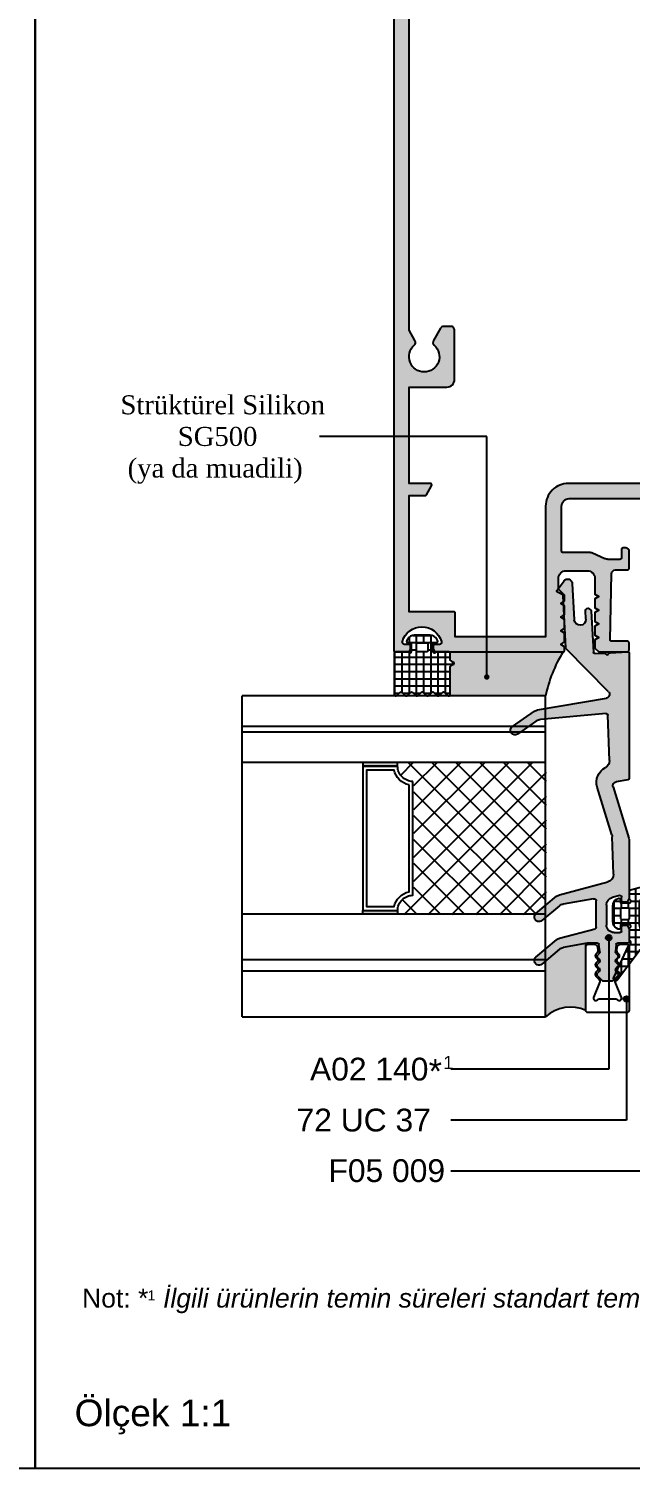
# Model space of a CAD drawing. Header units: millimetres. Extents: x -624 to 1947, y 11274 to 11571.
# Drawn here: x 809.6 to 888.9, y 11274.3 to 11464 of the extents above; entities that cross this region are included whole.
import ezdxf

# ---------------------------------------------------------------- set-up
doc = ezdxf.new("R2010")
doc.units = ezdxf.units.MM
for name, color, linetype in [('AKSESUAR', 7, 'Continuous'), ('Antet', 7, 'Continuous'), ('FITIL', 11, 'Continuous'), ('Layer1', 7, 'Continuous'), ('yazı_numara_k', 11, 'Continuous')]:
    doc.layers.add(name, color=color, linetype=linetype)
doc.styles.get("Standard").update_dxf_attribs({"font": 'arial.ttf'})

# ---------------------------------------------------------------- blocks, each defined once
blk = doc.blocks.new('CAM5V')
at = {"linetype": 'Continuous'}
for points in [[(941.47, -529.89), (941.47, -534.48), (940.97, -534.48), (940.97, -529.89)], [(941.47, -529.89), (941.47, -534.48), (940.97, -534.48), (940.97, -529.89)], [(941.47, -529.89), (941.47, -534.48), (940.97, -534.48), (940.97, -529.89)], [(960.47, -529.89), (960.47, -534.48), (960.97, -534.48), (960.97, -529.89)], [(960.47, -529.89), (960.47, -534.48), (960.97, -534.48), (960.97, -529.89)], [(960.47, -529.89), (960.47, -534.48), (960.97, -534.48), (960.97, -529.89)]]:
    blk.add_hatch(color=4, dxfattribs=at).paths.add_polyline_path(points)
at = {"color": 4}
for p, q in [((927.45, -513.99), (927.45, -553.99)), ((927.45, -513.99), (969.73, -513.99)), ((927.45, -513.99), (927.45, -553.99)), ((927.45, -513.99), (969.73, -513.99)), ((927.45, -513.99), (927.45, -553.99)), ((927.45, -513.99), (969.73, -513.99)), ((933.45, -553.99), (933.45, -513.99)), ((933.45, -553.99), (933.45, -513.99)), ((933.45, -553.99), (933.45, -513.99)), ((934.97, -553.99), (934.97, -513.99)), ((934.97, -553.99), (934.97, -513.99)), ((934.97, -553.99), (934.97, -513.99)), ((940.97, -553.99), (940.97, -513.99)), ((940.97, -553.99), (940.97, -513.99)), ((940.97, -553.99), (940.97, -513.99)), ((960.97, -553.99), (960.97, -513.99)), ((960.97, -553.99), (960.97, -513.99)), ((960.97, -553.99), (960.97, -513.99)), ((964.97, -553.99), (964.97, -513.99)), ((964.97, -553.99), (964.97, -513.99)), ((964.97, -553.99), (964.97, -513.99)), ((965.73, -553.99), (965.73, -513.99)), ((965.73, -553.99), (965.73, -513.99)), ((965.73, -553.99), (965.73, -513.99)), ((969.73, -553.99), (969.73, -513.99)), ((969.73, -553.99), (969.73, -513.99)), ((969.73, -553.99), (969.73, -513.99)), ((927.45, -553.99), (969.73, -553.99)), ((927.45, -553.99), (969.73, -553.99)), ((927.45, -553.99), (969.73, -553.99))]:
    blk.add_line(p, q, dxfattribs=at)
for points in [[(941.47, -529.89), (941.47, -534.48), (940.97, -534.48), (940.97, -529.89)], [(941.47, -529.89), (941.47, -534.48), (940.97, -534.48), (940.97, -529.89)], [(941.47, -529.89), (941.47, -534.48), (940.97, -534.48), (940.97, -529.89)], [(960.47, -529.89), (960.47, -534.49), (960.97, -534.49), (960.97, -529.89)], [(960.47, -529.89), (960.47, -534.48), (960.97, -534.48), (960.97, -529.89)], [(960.47, -529.89), (960.47, -534.49), (960.97, -534.49), (960.97, -529.89)], [(960.47, -529.89), (960.47, -534.48), (960.97, -534.48), (960.97, -529.89)], [(960.47, -529.89), (960.47, -534.49), (960.97, -534.49), (960.97, -529.89)], [(960.47, -529.89), (960.47, -534.48), (960.97, -534.48), (960.97, -529.89)]]:
    blk.add_lwpolyline(points, close=True, dxfattribs=at)
for points in [[(958.47, -536.49, -0.414214), (960.47, -534.49), (960.47, -529.89), (941.47, -529.89), (941.47, -534.49, -0.414214), (943.47, -536.49)], [(958.47, -536.49, -0.414214), (960.47, -534.49), (960.47, -529.89), (941.47, -529.89), (941.47, -534.49, -0.414214), (943.47, -536.49)], [(958.47, -536.49, -0.414214), (960.47, -534.49), (960.47, -529.89), (941.47, -529.89), (941.47, -534.49, -0.414214), (943.47, -536.49)], [(958.02, -535.99, -0.300614), (959.97, -534.04), (959.97, -530.39), (941.97, -530.39), (941.97, -534.04, -0.300614), (943.92, -535.99)], [(958.02, -535.99, -0.300614), (959.97, -534.04), (959.97, -530.39), (941.97, -530.39), (941.97, -534.04, -0.300614), (943.92, -535.99)], [(958.02, -535.99, -0.300614), (959.97, -534.04), (959.97, -530.39), (941.97, -530.39), (941.97, -534.04, -0.300614), (943.92, -535.99)]]:
    blk.add_lwpolyline(points, format="xyb", close=True, dxfattribs=at)
blk = doc.blocks.new('72UC37')
at = {"layer": 'Layer1', "color": 0, "linetype": 'Continuous', "ltscale": 10}
blk.add_lwpolyline([(1705.09, 11318.63), (1706, 11318.63), (1706.34, 11318.33), (1706.39, 11317.75, -0.221695), (1706.3, 11317.51), (1706.13, 11317.34, 0.414214), (1706.13, 11316.91), (1706.3, 11316.74, -0.414214), (1706.3, 11316.32), (1706.13, 11316.14, 0.414214), (1706.13, 11315.72), (1706.3, 11315.54, -0.414214), (1706.3, 11315.12), (1706.13, 11314.94, 0.198912), (1706.04, 11314.73), (1706.04, 11314.67), (1706.04, 11314.62, 0.198912), (1706.13, 11314.41), (1706.55, 11313.99, -0.298826), (1706.62, 11313.67), (1705.81, 11311.64, 0.837166), (1706.32, 11311.33, -0.213422), (1706.54, 11311.43), (1707.64, 11311.43), (1708.75, 11311.43, -0.213422), (1708.97, 11311.33, 0.837166), (1709.47, 11311.64), (1708.67, 11313.67, -0.298826), (1708.74, 11313.99), (1709.15, 11314.41, 0.198912), (1709.24, 11314.62), (1709.24, 11314.67), (1709.24, 11314.73, 0.198912), (1709.15, 11314.94), (1708.98, 11315.12, -0.414214), (1708.98, 11315.54), (1709.15, 11315.72, 0.414214), (1709.15, 11316.14), (1708.98, 11316.32, -0.414214), (1708.98, 11316.74), (1709.15, 11316.91, 0.414214), (1709.15, 11317.34), (1708.98, 11317.51, -0.221695), (1708.89, 11317.75), (1708.94, 11318.33), (1709.28, 11318.63), (1710.19, 11318.63, -0.414214), (1710.49, 11318.33), (1710.49, 11309.93, -0.414214), (1710.19, 11309.63), (1707.64, 11309.63), (1705.09, 11309.63, -0.414214), (1704.79, 11309.93), (1704.79, 11318.33, -0.414214)], format="xyb", close=True, dxfattribs=at)
blk = doc.blocks.new('A02140')
blk.add_hatch(color=1).paths.add_polyline_path([(1229.32, 10846.43), (1229.32, 10862.9, 0.36397), (1229.15, 10863.09), (1227.59, 10863.37, -0.450467), (1227.2, 10864.01), (1229.27, 10870.8, 0.074313), (1229.32, 10871.09), (1229.32, 10878.69, 0.131652), (1229.29, 10878.79), (1229.09, 10879.13, 0.267949), (1228.92, 10879.23), (1228.52, 10879.23, 0.414214), (1228.32, 10879.03), (1228.32, 10878.55, -0.486696), (1228.07, 10878.36), (1227.08, 10878.6, -0.345265), (1226.32, 10879.57), (1226.32, 10882.23, -0.414214), (1227.32, 10883.23), (1228.12, 10883.23, -0.414214), (1228.32, 10883.03), (1228.32, 10882.43, 0.414214), (1228.52, 10882.23), (1228.92, 10882.23, 0.267949), (1229.09, 10882.33), (1229.29, 10882.68, 0.131652), (1229.32, 10882.78), (1229.32, 10884.43, 0.414214), (1229.12, 10884.63), (1227.79, 10884.63, -0.388879), (1227.59, 10884.81), (1227.51, 10885.74, -0.221695), (1227.6, 10885.98), (1227.77, 10886.15, 0.414214), (1227.77, 10886.58), (1227.61, 10886.74, -0.414214), (1227.61, 10887.16), (1227.79, 10887.34, 0.414214), (1227.79, 10887.76), (1227.61, 10887.94, -0.414214), (1227.61, 10888.36), (1227.79, 10888.54, 0.414214), (1227.79, 10888.96), (1227.2, 10889.55, 0.197461), (1226.99, 10889.64), (1225.97, 10889.64, 0.197461), (1225.76, 10889.55), (1225.17, 10888.96, 0.414214), (1225.17, 10888.54), (1225.35, 10888.36, -0.414214), (1225.35, 10887.94), (1225.17, 10887.76, 0.414214), (1225.17, 10887.34), (1225.35, 10887.16, -0.414214), (1225.35, 10886.74), (1225.18, 10886.58, 0.414214), (1225.18, 10886.15), (1225.36, 10885.98, -0.221695), (1225.45, 10885.74), (1225.33, 10884.81, -0.387272), (1225.13, 10884.63), (1223.83, 10884.63, -0.043661), (1223.8, 10884.63), (1220.6, 10885.2, -0.131652), (1220.14, 10885.42), (1217.8, 10887.38, 1), (1217.02, 10886.46), (1219.75, 10884.17, 0.109518), (1220.13, 10883.97), (1224.83, 10882.72, -0.339454), (1224.98, 10882.52), (1224.98, 10879.06, -0.466308), (1224.62, 10878.76), (1220.61, 10879.47, -0.131652), (1220.14, 10879.69), (1217.8, 10881.65, 1), (1217.03, 10880.73), (1219.76, 10878.45, 0.109518), (1220.14, 10878.25), (1226.5, 10876.54, -0.349216), (1227.24, 10875.54), (1227.07, 10870.59, -0.065543), (1227.02, 10870.33), (1225.11, 10864.07, 0.359628), (1226.18, 10861.48, -0.287312), (1226.72, 10860.56), (1226.51, 10854.57, -0.429634), (1226.29, 10854.38), (1217.61, 10855.14, -0.131652), (1217.12, 10855.32), (1214.62, 10857.07, 1), (1213.93, 10856.09), (1216.84, 10854.05, 0.109518), (1217.24, 10853.88), (1226.32, 10852.33, -0.606617), (1226.59, 10851.49), (1221.03, 10845.85, 0.183818), (1220.97, 10845.72), (1220.61, 10838.87, -0.267949), (1220.5, 10838.7), (1219.88, 10838.39, 0.466308), (1219.81, 10838.09), (1220.73, 10836.88, 0.700208), (1221.82, 10837.21), (1222.08, 10842, -1), (1223.62, 10841.92), (1223.56, 10840.81, 0.668179), (1224.06, 10840.57), (1224.25, 10840.74, 0.198912), (1224.32, 10840.88), (1224.6, 10846.27, -0.414214), (1224.81, 10846.46), (1226.03, 10846.4, 0.198912), (1226.17, 10846.45), (1226.43, 10846.68), (1226.65, 10846.42, 0.198912), (1226.79, 10846.36), (1229.11, 10846.23, 0.429634)])
at = {"color": 1}
for p, q in [((1225.17, 10888.96), (1225.76, 10889.55)), ((1226.99, 10889.64), (1225.97, 10889.64)), ((1227.79, 10888.96), (1227.2, 10889.55)), ((1220.14, 10885.42), (1217.8, 10887.38)), ((1225.35, 10888.36), (1225.17, 10888.54)), ((1225.17, 10887.76), (1225.35, 10887.94)), ((1225.35, 10887.16), (1225.17, 10887.34)), ((1227.61, 10888.36), (1227.79, 10888.54)), ((1227.79, 10887.76), (1227.61, 10887.94)), ((1227.61, 10887.16), (1227.79, 10887.34)), ((1217.02, 10886.46), (1219.75, 10884.17)), ((1223.8, 10884.63), (1220.6, 10885.2)), ((1225.18, 10886.58), (1225.35, 10886.74)), ((1225.36, 10885.98), (1225.18, 10886.15)), ((1225.45, 10885.74), (1225.33, 10884.81)), ((1227.59, 10884.81), (1227.51, 10885.74)), ((1227.6, 10885.98), (1227.77, 10886.15)), ((1227.77, 10886.58), (1227.61, 10886.74)), ((1220.13, 10883.97), (1224.83, 10882.72)), ((1225.13, 10884.63), (1223.83, 10884.63)), ((1227.32, 10883.23), (1228.12, 10883.23)), ((1229.12, 10884.63), (1227.79, 10884.63)), ((1229.32, 10882.78), (1229.32, 10884.43)), ((1220.14, 10879.69), (1217.8, 10881.65)), ((1224.98, 10882.52), (1224.98, 10879.06)), ((1226.32, 10879.57), (1226.32, 10882.23)), ((1228.32, 10883.03), (1228.32, 10882.43)), ((1228.52, 10882.23), (1228.92, 10882.23)), ((1229.09, 10882.33), (1229.29, 10882.68)), ((1217.03, 10880.73), (1219.76, 10878.45)), ((1224.62, 10878.76), (1220.61, 10879.47)), ((1220.14, 10878.25), (1226.5, 10876.54)), ((1228.07, 10878.36), (1227.08, 10878.6)), ((1228.32, 10879.03), (1228.32, 10878.55)), ((1228.92, 10879.23), (1228.52, 10879.23)), ((1229.29, 10878.79), (1229.09, 10879.13)), ((1229.32, 10871.09), (1229.32, 10878.69)), ((1227.24, 10875.54), (1227.07, 10870.59)), ((1227.02, 10870.33), (1225.11, 10864.07)), ((1227.2, 10864.01), (1229.27, 10870.8)), ((1229.15, 10863.09), (1227.59, 10863.37)), ((1229.32, 10846.43), (1229.32, 10862.9)), ((1226.72, 10860.56), (1226.51, 10854.57)), ((1217.12, 10855.32), (1214.62, 10857.07)), ((1213.93, 10856.09), (1216.84, 10854.05)), ((1226.29, 10854.38), (1217.61, 10855.14)), ((1217.24, 10853.88), (1226.32, 10852.33)), ((1226.59, 10851.49), (1221.03, 10845.85)), ((1220.97, 10845.72), (1220.61, 10838.87)), ((1224.32, 10840.88), (1224.6, 10846.27)), ((1224.81, 10846.46), (1226.03, 10846.4)), ((1226.17, 10846.45), (1226.43, 10846.68)), ((1226.43, 10846.68), (1226.65, 10846.42)), ((1226.79, 10846.36), (1229.11, 10846.23)), ((1221.82, 10837.21), (1222.08, 10842)), ((1223.62, 10841.92), (1223.56, 10840.81)), ((1224.06, 10840.57), (1224.25, 10840.74)), ((1219.81, 10838.09), (1220.73, 10836.88)), ((1220.5, 10838.7), (1219.88, 10838.39))]:
    blk.add_line(p, q, dxfattribs=at)
for centre, radius, start, end in [((1225.38, 10888.75), 0.3, 135, 225), ((1225.97, 10889.34), 0.3, 90.3201, 135), ((1226.99, 10889.34), 0.3, 45, 89.6799), ((1227.58, 10888.75), 0.3, 315, 45), ((1217.41, 10886.92), 0.6, 50, 230), ((1225.38, 10887.55), 0.3, 135, 225), ((1225.13, 10888.15), 0.3, 315, 45), ((1225.13, 10886.95), 0.3, 315, 45), ((1227.82, 10888.15), 0.3, 135, 225), ((1227.82, 10886.95), 0.3, 135, 225), ((1227.58, 10887.55), 0.3, 315, 45), ((1220.78, 10886.18), 1, 230, 260), ((1225.4, 10886.37), 0.3, 135, 225), ((1225.15, 10885.77), 0.3, 355, 45), ((1227.81, 10885.77), 0.3, 135, 185), ((1227.56, 10886.37), 0.3, 315, 45), ((1220.39, 10884.94), 1, 230, 255), ((1223.83, 10884.83), 0.2, 260, 270), ((1225.13, 10884.83), 0.196, 270, 354.6799), ((1227.32, 10882.23), 1, 90, 180), ((1227.79, 10884.83), 0.2, 185, 270), ((1228.12, 10883.03), 0.2, 0, 90), ((1229.12, 10884.43), 0.2, 0, 90), ((1217.42, 10881.19), 0.6, 50, 230), ((1224.78, 10882.52), 0.2, 0, 75), ((1228.52, 10882.43), 0.2, 180, 270), ((1228.92, 10882.43), 0.2, 270, 330), ((1229.12, 10882.78), 0.2, 330, 0), ((1220.78, 10880.45), 1, 230, 260), ((1227.32, 10879.57), 1, 180, 256.1921), ((1220.4, 10879.21), 1, 230, 255), ((1224.68, 10879.06), 0.3, 260, 0), ((1228.12, 10878.55), 0.2, 256.1921, 0), ((1228.52, 10879.03), 0.2, 90, 180), ((1228.92, 10879.03), 0.2, 30, 90), ((1229.12, 10878.69), 0.2, 0, 30), ((1226.24, 10875.58), 1, 358, 75), ((1226.07, 10870.62), 1, 343, 358), ((1228.32, 10871.09), 1, 343, 0), ((1227.21, 10863.43), 2.2, 163, 242.1201), ((1227.68, 10863.86), 0.5, 163, 260), ((1229.12, 10862.9), 0.2, 0, 80), ((1225.72, 10860.6), 1, 358, 62.1201), ((1214.27, 10856.58), 0.6, 55, 235), ((1217.69, 10856.14), 1, 235, 265), ((1217.42, 10854.87), 1, 235, 260), ((1226.31, 10854.58), 0.2, 265, 358), ((1226.24, 10851.84), 0.5, 315.3371, 80.3039), ((1221.17, 10845.71), 0.2, 135.3371, 177), ((1224.8, 10846.26), 0.2, 87, 177), ((1226.04, 10846.6), 0.2, 267, 312), ((1226.8, 10846.56), 0.2, 222, 267), ((1229.12, 10846.43), 0.2, 267, 0), ((1222.85, 10841.96), 0.773, 357, 177), ((1223.86, 10840.79), 0.3, 177, 312), ((1224.12, 10840.89), 0.2, 312, 357), ((1219.97, 10838.21), 0.2, 117, 217), ((1220.41, 10838.88), 0.2, 297, 357), ((1221.21, 10837.25), 0.611, 217, 357)]:
    blk.add_arc(centre, radius, start, end, dxfattribs=at)
blk = doc.blocks.new('F05009')
at = {"layer": 'FITIL'}
h = blk.add_hatch(dxfattribs=at)
h.set_pattern_fill('NET', color=256, scale=0.3, style=0)
h.paths.add_polyline_path([(-531.95, 11339.95), (-527.88, 11341.04, -0.414214), (-526.17, 11340.05), (-525.66, 11338.17, -0.414214), (-525.95, 11337.68), (-526.24, 11337.61, -0.414214), (-526.73, 11337.89), (-527.2, 11339.67, 0.414214), (-527.45, 11339.81), (-530.21, 11339.07, 0.339454), (-530.95, 11338.11), (-530.95, 11335.29, 0.39896), (-530, 11334.29), (-526.03, 11334.08, -0.900404), (-525.99, 11333.29), (-529.54, 11332.73, 0.194002), (-530.83, 11331.96), (-533.81, 11328.01, -0.898151), (-534.32, 11328.32), (-532.43, 11332.41, -0.202229), (-532.32, 11332.51, 0.56776), (-532.18, 11333.19, -0.211717), (-532.25, 11333.34), (-532.25, 11334.75, -0.267949), (-532.15, 11334.92, 0.767327), (-532.25, 11335.29), (-533.45, 11335.29), (-533.45, 11334.89, -0.57735), (-533.75, 11334.72), (-533.95, 11334.83, -0.267949), (-534.45, 11335.7), (-534.45, 11337.78, -0.267949), (-533.95, 11338.65), (-533.75, 11338.76, -0.57735), (-533.45, 11338.59), (-533.45, 11338.19), (-532.25, 11338.19, 0.767327), (-532.15, 11338.56, -0.267949), (-532.25, 11338.74), (-532.25, 11339.57, -0.339454)])
h.paths.add_polyline_path([(-533.25, 11335.99), (-532.45, 11335.99, 0.414214), (-532.25, 11336.19), (-532.25, 11337.29, 0.414214), (-532.45, 11337.49), (-533.25, 11337.49, 0.414214), (-533.45, 11337.29), (-533.45, 11336.19, 0.414214)], flags=16)
at = {"layer": 'FITIL', "flags": 128}
for points in [[(-531.95, 11339.95), (-527.88, 11341.04, -0.414214), (-526.17, 11340.05), (-525.66, 11338.17, -0.414214), (-525.95, 11337.68), (-526.24, 11337.61, -0.414214), (-526.73, 11337.89), (-527.2, 11339.67, 0.414214), (-527.45, 11339.81), (-530.21, 11339.07, 0.339454), (-530.95, 11338.11), (-530.95, 11335.29, 0.39896), (-530, 11334.29), (-526.03, 11334.08, -0.900404), (-525.99, 11333.29), (-529.54, 11332.73, 0.194002), (-530.83, 11331.96), (-533.81, 11328.01, -0.898151), (-534.32, 11328.32), (-532.43, 11332.41, -0.202229), (-532.32, 11332.51, 0.56776), (-532.18, 11333.19, -0.211717), (-532.25, 11333.34), (-532.25, 11334.75, -0.267949), (-532.15, 11334.92, 0.767327), (-532.25, 11335.29), (-533.45, 11335.29), (-533.45, 11334.89, -0.57735), (-533.75, 11334.72), (-533.95, 11334.83, -0.267949), (-534.45, 11335.7), (-534.45, 11337.78, -0.267949), (-533.95, 11338.65), (-533.75, 11338.76, -0.57735), (-533.45, 11338.59), (-533.45, 11338.19), (-532.25, 11338.19, 0.767327), (-532.15, 11338.56, -0.267949), (-532.25, 11338.74), (-532.25, 11339.57, -0.339454)], [(-533.25, 11335.99), (-532.45, 11335.99, 0.414214), (-532.25, 11336.19), (-532.25, 11337.29, 0.414214), (-532.45, 11337.49), (-533.25, 11337.49, 0.414214), (-533.45, 11337.29), (-533.45, 11336.19, 0.414214)]]:
    blk.add_lwpolyline(points, format="xyb", close=True, dxfattribs=at)

msp = doc.modelspace()

# ---------------------------------------------------------------- hatches: boundary and pattern name
h = msp.add_hatch(color=7)
h.set_gradient(color1=(255, 255, 255), one_color=1)
h.paths.add_polyline_path([(880.045, 11381.862), (864.945, 11381.862, -0.4142136), (865.145, 11381.662), (865.145, 11380.766), (865.545, 11380.535, -0.5773503), (865.545, 11380.189), (865.145, 11379.958), (865.145, 11376.262, -0.4142136), (864.945, 11376.062), (877.745, 11376.062, -0.090493)])
for points in [[(865.145, 11381.862), (865.145, 11380.766), (865.545, 11380.535, -0.5773503), (865.545, 11380.189), (865.145, 11379.958), (865.145, 11376.062), (877.745, 11376.062, -0.090493), (880.045, 11381.862)], [(883.046, 11334.634), (883.046, 11343.034), (883.046, 11343.441), (880.046, 11342.912, 0.1316525), (879.577, 11342.693), (877.745, 11341.156), (877.745, 11339.782), (877.745, 11333.782, -0.295121)]]:
    msp.add_hatch(color=7).paths.add_polyline_path(points)
h = msp.add_hatch()
h.set_pattern_fill('ANSI37', color=256, scale=0.7, style=0)
h.set_pattern_definition([(45, (-373.6988, -1354.6916), (-1.57154482, 1.57154482), []), (135, (-373.6988, -1354.6916), (-1.57154482, -1.57154482), [])])
h.paths.add_polyline_path([(877.869, 11367.261), (877.869, 11349.433, 0.0869389), (877.074, 11347.261), (860.392, 11347.261), (858.371, 11347.261), (858.371, 11347.761, -0.4175984), (860.392, 11349.759), (860.392, 11364.762, -0.4176061), (858.371, 11366.761), (858.371, 11366.761), (858.371, 11367.261)])
at = {"layer": 'AKSESUAR', "linetype": 'ByBlock'}
h = msp.add_hatch(color=30, dxfattribs=at)
h.paths.add_polyline_path([(857.745, 11491.862), (929.745, 11491.862), (929.745, 11382.062, -0.4142136), (929.545, 11381.862), (927.861, 11381.862, -0.2679492), (927.688, 11381.962), (927.572, 11382.162, -0.1316525), (927.545, 11382.262), (927.545, 11382.662, -0.4142136), (927.745, 11382.862), (928.341, 11382.862, 0.5038104), (928.628, 11383.25, 0.7405316), (923.463, 11383.25, 0.5038104), (923.75, 11382.862), (924.345, 11382.862, -0.4142136), (924.545, 11382.662), (924.545, 11382.262, -0.1316525), (924.519, 11382.162), (924.403, 11381.962, -0.2679492), (924.23, 11381.862), (907.445, 11381.862, -0.4142136), (907.245, 11382.062), (907.245, 11382.55), (907.745, 11382.862), (907.245, 11383.174), (907.245, 11384.35), (907.745, 11384.662), (907.245, 11384.974), (907.245, 11386.15), (907.745, 11386.462), (907.245, 11386.774), (907.245, 11387.95), (907.745, 11388.262), (907.245, 11388.574), (907.245, 11389.262, -0.1989124), (907.304, 11389.403), (907.987, 11390.086, 0.1989124), (908.045, 11390.228), (908.045, 11391.562, 0.4142136), (907.045, 11392.562), (904.245, 11392.562, 0.4142136), (903.245, 11391.562), (903.245, 11389.474), (902.745, 11389.162), (903.245, 11388.85), (903.245, 11387.674), (902.745, 11387.362), (903.245, 11387.05), (903.245, 11385.874), (902.745, 11385.562), (903.245, 11385.25), (903.245, 11384.074), (902.745, 11383.762), (903.245, 11383.45), (903.245, 11382.362), (902.745, 11381.862), (898.945, 11381.862, -0.4142136), (898.745, 11382.062), (898.745, 11383.062, -0.4142136), (898.945, 11383.262), (901.045, 11383.262, 0.420959), (901.245, 11383.467), (901.045, 11392.174, 0.4075001), (900.545, 11392.662), (898.945, 11392.662, -0.4142136), (898.745, 11392.862), (898.745, 11395.262, -0.2679492), (898.845, 11395.435), (899.019, 11395.535, -0.1316525), (899.119, 11395.562), (899.545, 11395.562, -0.4142136), (899.745, 11395.362), (899.745, 11394.262, 0.4142136), (899.945, 11394.062), (901.533, 11394.062, 0.1049636), (901.939, 11394.148), (903.576, 11394.876, -0.1049636), (903.982, 11394.962), (907.445, 11394.962, 0.4142136), (907.645, 11395.162), (907.645, 11401.062, 0.4142136), (906.645, 11402.062), (880.845, 11402.062, 0.4142136), (879.845, 11401.062), (879.845, 11395.162, 0.4142136), (880.045, 11394.962), (883.509, 11394.962, -0.1049636), (883.915, 11394.876), (885.551, 11394.148, 0.1049636), (885.958, 11394.062), (887.545, 11394.062, 0.4142136), (887.745, 11394.262), (887.745, 11395.362, -0.4142136), (887.945, 11395.562), (888.372, 11395.562, -0.1316525), (888.472, 11395.535), (888.645, 11395.435, -0.2679492), (888.745, 11395.262), (888.745, 11392.862, -0.4142136), (888.545, 11392.662), (886.945, 11392.662, 0.4075001), (886.446, 11392.174), (886.245, 11383.467, 0.420959), (886.445, 11383.262), (888.545, 11383.262, -0.4142136), (888.745, 11383.062), (888.745, 11382.062, -0.4142136), (888.545, 11381.862), (884.745, 11381.862), (884.245, 11382.362), (884.245, 11383.45), (884.745, 11383.762), (884.245, 11384.074), (884.245, 11385.25), (884.745, 11385.562), (884.245, 11385.874), (884.245, 11387.05), (884.745, 11387.362), (884.245, 11387.674), (884.245, 11388.85), (884.745, 11389.162), (884.245, 11389.474), (884.245, 11391.562, 0.4142136), (883.245, 11392.562), (880.445, 11392.562, 0.4142136), (879.445, 11391.562), (879.445, 11390.228, 0.1989124), (879.504, 11390.086), (880.187, 11389.403, -0.1989124), (880.245, 11389.262), (880.245, 11388.574), (879.745, 11388.262), (880.245, 11387.95), (880.245, 11386.774), (879.745, 11386.462), (880.245, 11386.15), (880.245, 11384.974), (879.745, 11384.662), (880.245, 11384.35), (880.245, 11383.174), (879.745, 11382.862), (880.245, 11382.55), (880.245, 11382.062, -0.4142136), (880.045, 11381.862), (863.261, 11381.862, -0.2679492), (863.088, 11381.962), (862.972, 11382.162, -0.1316525), (862.945, 11382.262), (862.945, 11382.662, -0.4142136), (863.145, 11382.862), (863.741, 11382.862, 0.5038104), (864.028, 11383.25, 0.7405316), (858.863, 11383.25, 0.5038104), (859.15, 11382.862), (859.745, 11382.862, -0.4142136), (859.945, 11382.662), (859.945, 11382.262, -0.1316525), (859.919, 11382.162), (859.803, 11381.962, -0.2679492), (859.63, 11381.862), (857.945, 11381.862, -0.4142136), (857.745, 11382.062)])
h.paths.add_polyline_path([(865.841, 11383.862), (877.745, 11383.862), (877.745, 11401.062, -0.4142136), (880.745, 11404.062), (906.745, 11404.062, -0.4142136), (909.745, 11401.062), (909.745, 11383.862), (921.65, 11383.862), (921.65, 11386.962, -0.4142136), (921.85, 11387.162), (927.745, 11387.162), (927.745, 11402.462), (925.638, 11402.462, -0.2679492), (925.465, 11402.562), (924.772, 11403.762, -0.5773503), (924.945, 11404.062), (927.745, 11404.062), (927.745, 11416.762), (922.745, 11416.762, -0.4142136), (921.745, 11417.762), (921.745, 11424.262, -0.4142136), (922.245, 11424.762), (923.159, 11424.762, -0.2679492), (923.592, 11424.512), (924.528, 11422.89, -0.3575603), (924.425, 11422.265, 2.6534327), (927.065, 11422.265, -0.3575603), (926.962, 11422.89), (927.745, 11424.246), (927.745, 11481.278), (926.962, 11482.634, -0.3575603), (927.065, 11483.259, 2.6534327), (924.425, 11483.259, -0.3575603), (924.528, 11482.634), (923.592, 11481.012, -0.2679492), (923.159, 11480.762), (922.245, 11480.762, -0.4142136), (921.745, 11481.262), (921.745, 11489.562), (865.745, 11489.562), (865.745, 11481.262, -0.4142136), (865.245, 11480.762), (864.332, 11480.762, -0.2679492), (863.899, 11481.012), (862.962, 11482.634, -0.3575603), (863.065, 11483.259, 2.6534327), (860.425, 11483.259, -0.3575603), (860.528, 11482.634), (859.745, 11481.278), (859.745, 11424.246), (860.528, 11422.89, -0.3575603), (860.425, 11422.265, 2.6534327), (863.065, 11422.265, -0.3575603), (862.962, 11422.89), (863.899, 11424.512, -0.2679492), (864.332, 11424.762), (865.245, 11424.762, -0.4142136), (865.745, 11424.262), (865.745, 11417.762, -0.4142136), (864.745, 11416.762), (859.745, 11416.762), (859.745, 11404.062), (862.545, 11404.062, -0.5773503), (862.719, 11403.762), (862.026, 11402.562, -0.2679492), (861.853, 11402.462), (859.745, 11402.462), (859.745, 11387.162), (865.641, 11387.162, -0.4142136), (865.841, 11386.962)], flags=16)
at = {"layer": 'Antet'}
h = msp.add_hatch(color=0, dxfattribs=at)
h.set_gradient(color1=(77, 0, 0))
edge = h.paths.add_edge_path()
edge.add_arc((869.991, 11378.561), 0.362, 0, 360)
h = msp.add_hatch(dxfattribs=at)
h.set_pattern_fill('LINE', color=0, scale=0.5, angle=45, style=0)
h.set_pattern_definition([(45, (1912.419633, 11308.37635), (-0.044194174, 0.044194174), [])])
edge = h.paths.add_edge_path()
edge.add_arc((886.063, 11344.205), 0.362, 0, 360)
h = msp.add_hatch(dxfattribs=at)
h.set_pattern_fill('LINE', color=0, scale=0.5, angle=45, style=0)
h.set_pattern_definition([(45, (1914.74903, 11300.31305), (-0.044194174, 0.044194174), [])])
edge = h.paths.add_edge_path()
edge.add_arc((888.393, 11336.142), 0.362, 0, 360)
at = {"layer": 'FITIL'}
h = msp.add_hatch(dxfattribs=at)
h.set_pattern_fill('NET', color=256, scale=0.3, style=0)
h.set_pattern_definition([(0, (-373.6988, -1354.6916), (0, 0.9525), []), (90, (-373.6988, -1354.6916), (-0.9525, 1e-16), [])])
h.paths.add_polyline_path([(865.181, 11376.262), (865.181, 11379.958), (865.581, 11380.189, 0.5773503), (865.581, 11380.535), (865.181, 11380.766), (865.181, 11381.662, 0.4142136), (864.981, 11381.862), (863.368, 11381.862, 0.2453927), (863.204, 11381.776, -0.7342378), (862.931, 11381.862), (862.931, 11383.062), (863.331, 11383.062, 0.5773503), (863.504, 11383.362), (863.389, 11383.562, 0.2679492), (862.523, 11384.062), (860.44, 11384.062, 0.2679492), (859.574, 11383.562), (859.458, 11383.362, 0.5773503), (859.631, 11383.062), (860.031, 11383.062), (860.031, 11381.862, -0.7342378), (859.758, 11381.776, 0.2453927), (859.594, 11381.862), (857.981, 11381.862, 0.4142136), (857.781, 11381.662), (857.781, 11376.262, 0.6681786), (858.123, 11376.121), (858.54, 11376.538, -0.4142136), (858.823, 11376.538), (859.24, 11376.121, 0.4142136), (859.523, 11376.121), (859.94, 11376.538, -0.4142136), (860.223, 11376.538), (860.64, 11376.121, 0.4142136), (860.923, 11376.121), (861.34, 11376.538, -0.4142136), (861.623, 11376.538), (862.04, 11376.121, 0.4142136), (862.323, 11376.121), (862.74, 11376.538, -0.4142136), (863.023, 11376.538), (863.44, 11376.121, 0.4142136), (863.723, 11376.121), (864.14, 11376.538, -0.4142136), (864.423, 11376.538), (864.84, 11376.121, 0.6681786)])
h.paths.add_polyline_path([(860.731, 11382.062), (860.731, 11382.862, -0.4142136), (860.931, 11383.062), (862.031, 11383.062, -0.4142136), (862.231, 11382.862), (862.231, 11382.062, -0.4142136), (862.031, 11381.862), (860.931, 11381.862, -0.4142136)], flags=16)

# ---------------------------------------------------------------- linework, layer by layer
at = {"color": 140}
for p, q in [((869.985, 11410.244), (847.946, 11410.244)), ((869.985, 11378.629), (869.985, 11410.244)), ((886.063, 11344.205), (886.063, 11326.887)), ((888.393, 11336.142), (888.393, 11320.173)), ((886.063, 11326.887), (865.257, 11326.887)), ((888.393, 11320.173), (865.257, 11320.173)), ((890.509, 11313.459), (865.257, 11313.459))]:
    msp.add_line(p, q, dxfattribs=at)
at = {"color": 0}
msp.add_line((883.046, 11343.034), (883.046, 11343.441), dxfattribs=at)
for points in [[(857.745, 11491.862), (857.745, 11382.062, 0.4142136), (857.945, 11381.862), (859.63, 11381.862, 0.2679492), (859.803, 11381.962), (859.919, 11382.162, 0.1316525), (859.945, 11382.262), (859.945, 11382.662, 0.4142136), (859.745, 11382.862), (859.15, 11382.862, -0.5038104), (858.863, 11383.25, -0.7405316), (864.028, 11383.25, -0.5038104), (863.741, 11382.862), (863.145, 11382.862, 0.4142136), (862.945, 11382.662), (862.945, 11382.262, 0.1316525), (862.972, 11382.162), (863.088, 11381.962, 0.2679492), (863.261, 11381.862), (880.045, 11381.862, 0.4142136), (880.245, 11382.062), (880.245, 11382.55), (879.745, 11382.862), (880.245, 11383.174), (880.245, 11384.35), (879.745, 11384.662), (880.245, 11384.974), (880.245, 11386.15), (879.745, 11386.462), (880.245, 11386.774), (880.245, 11387.95), (879.745, 11388.262), (880.245, 11388.574), (880.245, 11389.262, 0.1989124), (880.187, 11389.403), (879.504, 11390.086, -0.1989124), (879.445, 11390.228), (879.445, 11391.562, -0.4142136), (880.445, 11392.562), (883.245, 11392.562, -0.4142136), (884.245, 11391.562), (884.245, 11389.474), (884.745, 11389.162), (884.245, 11388.85), (884.245, 11387.674), (884.745, 11387.362), (884.245, 11387.05), (884.245, 11385.874), (884.745, 11385.562), (884.245, 11385.25), (884.245, 11384.074), (884.745, 11383.762), (884.245, 11383.45), (884.245, 11382.362), (884.745, 11381.862), (888.545, 11381.862, 0.4142136), (888.745, 11382.062), (888.745, 11383.062, 0.4142136), (888.545, 11383.262), (886.445, 11383.262, -0.420959), (886.245, 11383.467), (886.446, 11392.174, -0.4075001), (886.945, 11392.662), (888.545, 11392.662, 0.4142136), (888.745, 11392.862), (888.745, 11395.262, 0.2679492), (888.645, 11395.435), (888.472, 11395.535, 0.1316525), (888.372, 11395.562), (887.945, 11395.562, 0.4142136), (887.745, 11395.362), (887.745, 11394.262, -0.4142136), (887.545, 11394.062), (885.958, 11394.062, -0.1049636), (885.551, 11394.148), (883.915, 11394.876, 0.1049636), (883.509, 11394.962), (880.045, 11394.962, -0.4142136), (879.845, 11395.162), (879.845, 11401.062, -0.4142136), (880.845, 11402.062), (906.645, 11402.062, -0.4142136)], [(906.745, 11404.062), (880.745, 11404.062, 0.4142136), (877.745, 11401.062), (877.745, 11383.862), (865.841, 11383.862), (865.841, 11386.962, 0.4142136), (865.641, 11387.162), (859.745, 11387.162), (859.745, 11402.462), (861.853, 11402.462, 0.2679492), (862.026, 11402.562), (862.719, 11403.762, 0.5773503), (862.545, 11404.062), (859.745, 11404.062), (859.745, 11416.762), (864.745, 11416.762, 0.4142136), (865.745, 11417.762), (865.745, 11424.262, 0.4142136), (865.245, 11424.762), (864.332, 11424.762, 0.2679492), (863.899, 11424.512), (862.962, 11422.89, 0.3575603), (863.065, 11422.265, -2.6534327), (860.425, 11422.265, 0.3575603), (860.528, 11422.89), (859.745, 11424.246), (859.745, 11481.278)]]:
    msp.add_lwpolyline(points, format="xyb", dxfattribs=at)
at = {"color": 11, "linetype": 'Continuous', "flags": 128}
msp.add_lwpolyline([(865.181, 11376.262), (865.181, 11379.958), (865.581, 11380.189, 0.5773503), (865.581, 11380.535), (865.181, 11380.766), (865.181, 11381.662, 0.4142136), (864.981, 11381.862), (863.368, 11381.862, 0.2453927), (863.204, 11381.776, -0.7342378), (862.931, 11381.862), (862.931, 11383.062), (863.331, 11383.062, 0.5773503), (863.504, 11383.362), (863.389, 11383.562, 0.2679492), (862.523, 11384.062), (860.44, 11384.062, 0.2679492), (859.574, 11383.562), (859.458, 11383.362, 0.5773503), (859.631, 11383.062), (860.031, 11383.062), (860.031, 11381.862, -0.7342378), (859.758, 11381.776, 0.2453927), (859.594, 11381.862), (857.981, 11381.862, 0.4142136), (857.781, 11381.662), (857.781, 11376.262, 0.6681786), (858.123, 11376.121), (858.54, 11376.538, -0.4142136), (858.823, 11376.538), (859.24, 11376.121, 0.4142136), (859.523, 11376.121), (859.94, 11376.538, -0.4142136), (860.223, 11376.538), (860.64, 11376.121, 0.4142136), (860.923, 11376.121), (861.34, 11376.538, -0.4142136), (861.623, 11376.538), (862.04, 11376.121, 0.4142136), (862.323, 11376.121), (862.74, 11376.538, -0.4142136), (863.023, 11376.538), (863.44, 11376.121, 0.4142136), (863.723, 11376.121), (864.14, 11376.538, -0.4142136), (864.423, 11376.538), (864.84, 11376.121, 0.6681786)], format="xyb", close=True, dxfattribs=at)
msp.add_arc((894.788, 11372.66), 17.378, 148.02754, 168.71068)
msp.add_arc((894.788, 11372.66), 17.378, 148.02754, 168.71068)
at = {"color": 7}
msp.add_arc((881.054, 11330.108), 4.944, 66.2412, 132.01094, dxfattribs=at)
at = {"layer": 'Antet', "color": 140}
for points in [[(810.45, 11274.303), (810.45, 11571.303), (600.45, 11571.303), (600.45, 11274.303)], [(1020.45, 11274.303), (1020.45, 11571.303), (810.45, 11571.303), (810.45, 11274.303)]]:
    msp.add_lwpolyline(points, close=True, dxfattribs=at)
at = {"layer": 'Antet', "color": 0}
for centre in [(886.063, 11344.205), (888.393, 11336.142)]:
    msp.add_circle(centre, 0.362, dxfattribs=at)
at = {"layer": 'FITIL', "flags": 128}
msp.add_lwpolyline([(860.731, 11382.062), (860.731, 11382.862, -0.4142136), (860.931, 11383.062), (862.031, 11383.062, -0.4142136), (862.231, 11382.862), (862.231, 11382.062, -0.4142136), (862.031, 11381.862), (860.931, 11381.862, -0.4142136)], format="xyb", close=True, dxfattribs=at)

# ---------------------------------------------------------------- block references
at = {"color": 0, "xscale": -1, "rotation": 179.9999999999999}
msp.add_blockref('A02140', (-340.559, 22228.11), dxfattribs=at)
at = {"color": 6, "rotation": 90.0000000000118}
msp.add_blockref('CAM5V', (323.753, 10406.328), dxfattribs=at)
at = {"color": 1}
msp.add_blockref('F05009', (1421.045, 10.627), dxfattribs=at)
at = {"color": 0}
msp.add_blockref('72UC37', (-821.746, 24.707), dxfattribs=at)

# ---------------------------------------------------------------- texts
at = {"layer": 'Antet', "color": 1, "linetype": 'Continuous'}
msp.add_text('*', height=3.25, dxfattribs=at).set_placement((862.324, 11324.986))
at = {"layer": 'Antet', "char_height": 3, "width": 32.13086, "attachment_point": 1}
for s, insert in [('{\\fArial|b0|i0|c162|p34;A02 140}', (846.692, 11328.393)), ('{\\fArial|b0|i0|c162|p34;72 UC 37}', (844.916, 11321.679)), ('{\\fArial|b0|i0|c162|p34;F05 009}', (849.121, 11315.012))]:
    msp.add_mtext(s, dxfattribs=dict(at, insert=insert))
at = {"layer": 'Antet', "color": 1, "insert": (864.254, 11328.624), "char_height": 1.71951, "attachment_point": 1}
msp.add_mtext('{\\fArial|b0|i0|c0|p0;1}', dxfattribs=at)
at = {"layer": 'Antet', "attachment_point": 1}
for s, insert, char_height in [('{Not: *  \\fArial|b0|i1|c0|p34;İlgili ürünlerin temin süreleri standart temin süreleri dışında olup, temasa geçilmesi önem taşımaktadır.}', (816.653, 11297.97), 2.5), ('{\\fArial|b0|i0|c0|p0;1}', (825.284, 11297.737), 1.3227)]:
    msp.add_mtext(s, dxfattribs=dict(at, insert=insert, char_height=char_height))
at = {"layer": 'yazı_numara_k', "color": 0, "insert": (821.714, 11415.676), "char_height": 2.5, "width": 39.06815, "attachment_point": 1}
msp.add_mtext('{\\fTimes New Roman|b0|i0|c162|p18;Strüktürel Silikon\\P        SG500\\P (ya da muadili)}', dxfattribs=at)
at = {"layer": 'yazı_numara_k', "insert": (815.666, 11283.34), "char_height": 3.5, "attachment_point": 1}
msp.add_mtext('{\\fArial|b0|i0|c162|p34;Ölçek 1:1}', dxfattribs=at)

doc.saveas('drawing.dxf')
